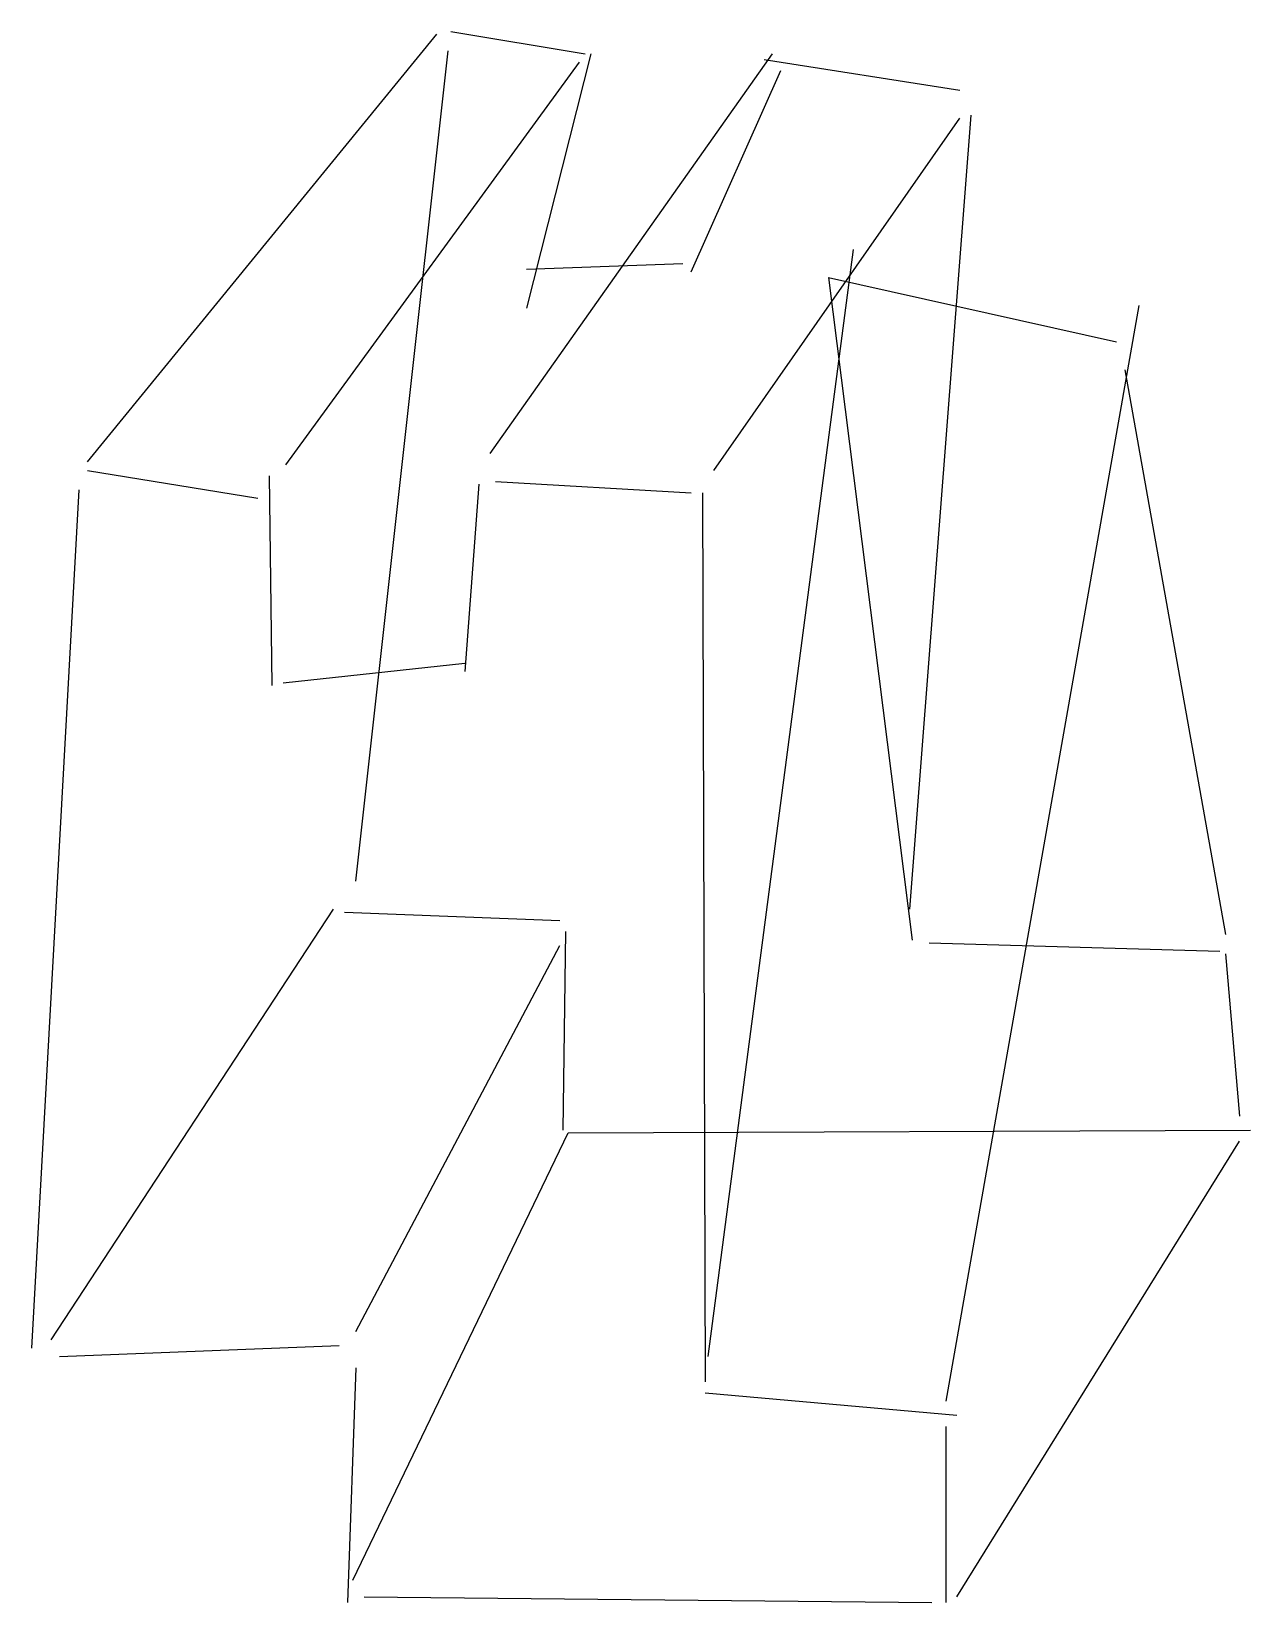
# Model space of a CAD drawing. Header units: metres. Extents: x -120 to 8, y -304 to -139.
import ezdxf

# ---------------------------------------------------------------- set-up
doc = ezdxf.new("R2010")
doc.units = ezdxf.units.M

msp = doc.modelspace()

# ---------------------------------------------------------------- linework, layer by layer
at = {"color": 0, "linetype": 'CONTINUOUS'}
for p, q in [((-113.682965, -184.239748), (-77.011041, -139.353312)), ((-75.544164, -139.059937), (-61.462145, -141.40694)), ((-85.518927, -228.246057), (-75.837539, -141.113565)), ((-71.436909, -183.359621), (-41.805994, -141.40694)), ((-60.875394, -141.40694), (-67.623028, -168.104101)), ((-92.853312, -184.533123), (-62.048896, -142.287066)), ((-50.31388, -164.290221), (-40.925868, -143.167192)), ((-42.68612, -141.993691), (-22.149842, -145.22082)), ((-47.966877, -185.119874), (-22.149842, -148.154574)), ((-20.976341, -147.861199), (-27.430599, -231.179811)), ((-48.553628, -278.119874), (-33.298107, -161.943218)), ((-67.623028, -163.996845), (-51.194006, -163.410095)), ((-35.938486, -164.876972), (-5.72082, -171.624606)), ((-35.938486, -164.876972), (-27.137224, -234.40694)), ((-3.373817, -167.810726), (-23.616719, -282.81388)), ((-4.840694, -174.55836), (5.72082, -233.820189)), ((-113.682965, -185.119874), (-95.787066, -188.053628)), ((-94.613565, -185.706625), (-94.320189, -207.709779)), ((-70.850158, -186.293375), (-50.31388, -187.466877)), ((-114.563091, -187.173502), (-119.550473, -277.239748)), ((-72.61041, -186.586751), (-74.077287, -206.242902)), ((-49.140379, -187.466877), (-48.847003, -280.760252)), ((-93.146688, -207.416404), (-74.077287, -205.362776)), ((-117.496845, -276.359621), (-87.865931, -231.179811)), ((-86.692429, -231.473186), (-64.102524, -232.353312)), ((-63.515773, -233.526814), (-63.809148, -254.356467)), ((-85.518927, -275.479495), (-64.102524, -234.993691)), ((-25.376972, -234.700315), (5.134069, -235.580442)), ((5.72082, -235.873817), (7.187697, -252.88959)), ((-85.812303, -301.589905), (-63.222397, -254.649842)), ((-63.222397, -254.649842), (8.361199, -254.356467)), ((-22.443218, -303.350158), (7.187697, -255.529968)), ((-116.616719, -278.119874), (-87.27918, -276.946372)), ((-85.518927, -279.293375), (-86.399054, -303.936909)), ((-48.847003, -281.933754), (-22.443218, -284.280757)), ((-23.616719, -285.454259), (-23.616719, -303.936909)), ((-84.638801, -303.350158), (-25.083596, -303.936909))]:
    msp.add_line(p, q, dxfattribs=at)

doc.saveas('drawing.dxf')
